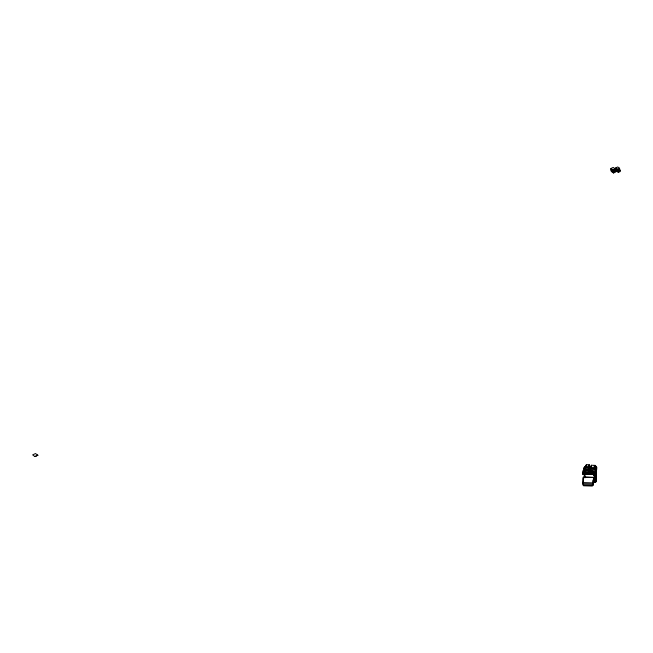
<?xml version="1.0" encoding="UTF-8"?>
<svg xmlns="http://www.w3.org/2000/svg" width="653" height="653" viewBox="0 0 653 653"><rect width="100%" height="100%" fill="white"/><g stroke="black" fill="none" stroke-linecap="round" stroke-linejoin="round"><path stroke-width="0.98" d="M591.871 471.89L591.871 470.633L590.402 470.593L590.402 471.85L590.565 470.095L589.096 470.054L589.014 470.895L583.153 470.715L582.925 473.311L594.646 473.613L582.925 473.254L582.925 474.453L585.561 474.535M582.925 474.453L583.153 470.715M593.046 485.293L593.561 477.4L593.046 485.293L582.794 484.975L583.3 477.082L594.295 477.425L594.646 473.613M583.929 470.315C585.308 471.017 582.598 468.944 584.206 467.352L584.206 468.552M582.966 483.147L583.3 478.282M583.929 471.515L584.117 469.507M584.623 469.621L584.892 466.601L585.627 466.683L585.627 465.426L585.39 468.021M584.386 474.56L584.345 476.119L584.476 474.707M589.675 470.625L585.276 470.429L585.121 472.184L589.512 472.323L589.675 470.568L589.675 473.041M585.627 466.626L585.39 469.221L585.39 467.964L589.055 468.136L589.292 465.54L589.292 467.94M594.646 473.694L594.295 477.482L584.77 477.188L585.276 471.629M584.925 477.906L585.08 476.217M590.679 467.687L586.165 467.564L586.321 464.675L589.251 464.765L589.251 466.022M586.165 467.621L586.321 465.875M589.096 467.711L589.251 464.765M589.292 466.74L589.014 469.76L584.623 469.564L584.623 470.764L584.892 466.601M589.83 471.344L589.986 469.58M590.402 470.65L590.72 466.005L590.72 467.205M591.218 467.368L591.414 465.254L595.071 465.369L594.875 468.683L591.218 468.568L591.218 467.368L594.875 467.483L595.071 465.369M596.262 474.364L596.654 467.736L596.067 474.143L590.941 473.988L591.136 471.809L591.136 473.082M591.871 470.633L591.749 471.964L596.148 472.103L596.622 466.96L596.622 468.225M591.871 471.833L591.749 473.164L596.148 473.294L596.148 472.037L589.675 471.768M593.561 478.6L593.046 484.093L582.794 483.783M595.642 482.404L593.683 482.273L595.642 482.404L595.993 477.327L594.524 477.278L594.295 479.89L595.838 479.816M585.121 473.401L585.121 472.127L589.512 472.258L589.512 473.458L589.83 470.07L595.569 470.389L595.846 466.169L594.14 466.111M595.569 470.389L595.846 466.169L594.14 466.177M596.654 468.936L596.034 475.768L594.32 475.71L596.034 475.702L596.034 476.976L594.32 476.927L596.034 476.902M595.716 481.563L596.311 481.579L596.434 480.869L594.312 480.747M611.698 170.482L611.698 171.682L613.542 173.004L615.828 171.935L615.828 170.743L612.767 172.204L610.93 170.882L610.93 168.49L613.216 167.429L615.053 168.743L615.053 171.143M616.505 169.878L616.505 171.078L618.35 172.4L620.35 171.461L620.35 170.27L617.583 171.6L615.738 170.278L615.738 167.886L617.738 166.956L619.575 168.27L619.575 170.67M610.93 168.49L612.767 169.804L615.053 168.743M615.053 169.943L612.767 171.004L610.93 169.69M615.738 167.886L617.583 169.2L619.575 168.27M619.575 169.47L617.583 170.4L615.738 169.078M37.809 455.255L35.507 453.549L32.65 454.88L34.952 456.586L37.809 455.198L34.952 456.586M586.165 466.364L589.096 466.454M589.21 467.646L590.679 467.63M589.096 468.854L590.565 468.895L590.565 470.16M589.096 468.911L595.569 469.189M585.39 469.164L589.055 469.336M589.675 472.96L591.553 473.025M596.148 473.237L591.749 473.099L591.749 471.907M590.941 473.923L596.067 474.086L596.067 475.343L593.504 475.262M593.504 475.204L596.067 475.286M594.516 477.416L595.993 477.416M594.508 477.547L595.985 477.547M594.499 477.678L595.977 477.678M594.491 477.816L595.969 477.816M594.483 477.947L595.96 477.947M594.475 478.078L595.952 478.078M594.467 478.216L595.944 478.216M594.459 478.347L595.936 478.347M595.928 478.478L594.45 478.486L594.295 481.065L594.418 479.106L595.879 479.147M594.442 478.616L595.92 478.616M594.434 478.747L595.911 478.747M594.426 478.886L595.895 478.878M594.418 479.016L595.887 479.016M594.401 479.286L595.871 479.286M594.393 479.416L595.863 479.416M594.385 479.547L595.854 479.547M594.377 479.686L595.846 479.686M594.361 479.947L595.822 480.086M594.352 480.086L595.814 480.216M594.344 480.216L595.805 480.347M594.336 480.347L595.797 480.486M594.328 480.486L595.789 480.616M594.32 480.616L595.781 480.747M594.303 480.886L596.434 480.869M592.826 480.975L595.756 481.139L596.262 473.164M582.794 482.583L593.046 482.902M619.126 169.388L620.35 170.27M614.595 169.862L615.828 170.743M618.35 171.2L618.35 172.4M617.583 169.2L617.583 171.6M613.542 171.804L613.542 173.004M612.767 169.804L612.767 172.204M594.875 467.483L594.875 468.683M594.524 477.278L594.459 478.437M592.353 484.853L592.353 486.044L583.562 485.775L583.562 484.575M591.414 465.254L591.414 466.454M590.443 468.968L590.443 470.225M589.055 468.079L589.014 470.895M586.321 464.675L586.321 465.932M585.276 470.429L585.276 471.686M583.3 477.082L583.3 479.482M594.565 474.462L585.039 474.168L594.565 474.462"/></g></svg>
